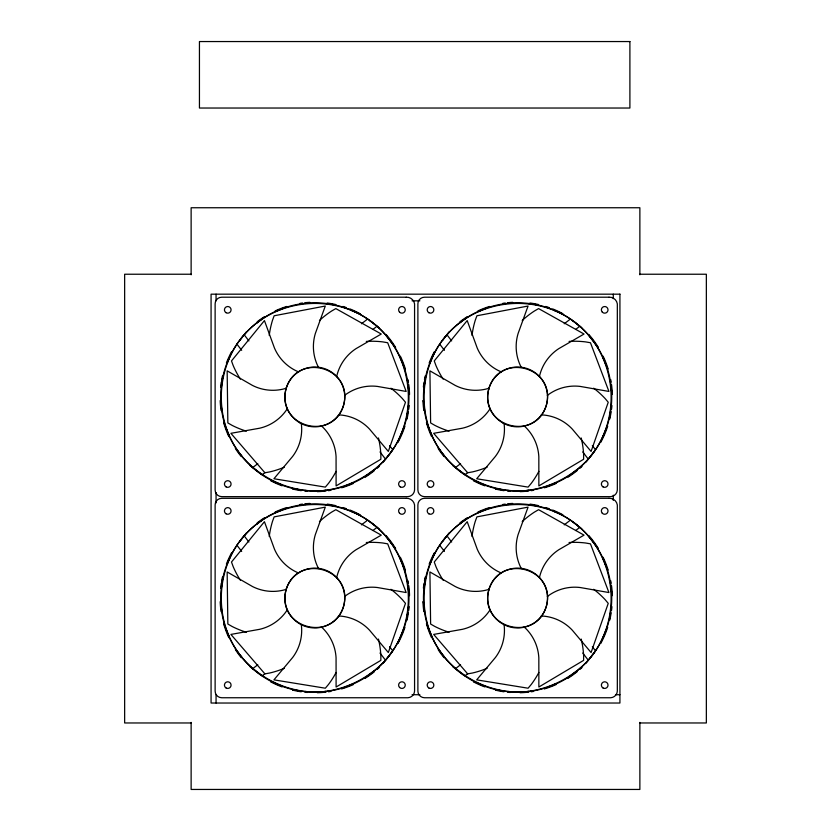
<?xml version="1.0" encoding="UTF-8"?>
<svg xmlns="http://www.w3.org/2000/svg" width="831" height="831" viewBox="0 0 831 831"><rect width="100%" height="100%" fill="white"/><g stroke="black" fill="none" stroke-linecap="round" stroke-linejoin="round"><path stroke-width="1.25" d="M221.41 387.049L222.864 376.007M221.41 588.151L222.864 577.109M406.66 419.053L407.626 411.74M407.948 409.278L408.437 405.57M424.174 387.049L425.628 376.007M406.66 620.155L407.626 612.842M407.948 610.38L408.437 606.672M424.174 588.151L425.628 577.109M609.424 419.053L610.39 411.74M610.712 409.278L611.201 405.57M609.424 620.155L610.39 612.842M610.712 610.38L611.201 606.672M336.69 376.672L337.054 374.895A44.978 44.978 0 0 1 356 348.656L381.273 334.031L335.828 308.592L331.527 311.085A89.821 89.821 0 0 0 319.447 320.517M336.69 577.774L337.054 575.997A44.978 44.978 0 0 1 356 549.758L381.273 535.133L335.828 509.694L331.527 512.187A89.821 89.821 0 0 0 319.447 521.619M539.454 376.672L539.818 374.895A44.978 44.978 0 0 1 558.764 348.656L584.037 334.031L538.592 308.592L534.291 311.085A89.821 89.821 0 0 0 522.211 320.517M539.454 577.774L539.818 575.997A44.978 44.978 0 0 1 558.764 549.758L584.037 535.133L538.592 509.694L534.291 512.187A89.821 89.821 0 0 0 522.211 521.619M227.143 363.209L231.87 351.804M227.143 564.311L231.87 552.906M429.907 363.209L434.634 351.804M397.81 442.061L404.437 426.054M429.907 564.311L434.634 552.906M397.81 643.163L404.437 627.156M600.574 442.061L607.201 426.054M600.574 643.163L607.201 627.156M287.474 408.353L286.435 410.036A44.978 44.978 0 0 1 259.646 428.214L230.904 433.315L264.912 472.766L269.795 471.894A89.821 89.821 0 0 0 284.379 467.167M287.474 609.455L286.435 611.138A44.978 44.978 0 0 1 259.646 629.316L230.904 634.417L264.912 673.868L269.795 672.996A89.821 89.821 0 0 0 284.379 668.269M490.238 408.353L489.199 410.036A44.978 44.978 0 0 1 462.41 428.214L433.668 433.315L467.676 472.766L472.559 471.894A89.821 89.821 0 0 0 487.143 467.167M490.238 609.455L489.199 611.138A44.978 44.978 0 0 1 462.41 629.316L433.668 634.417L467.676 673.868L472.559 672.996A89.821 89.821 0 0 0 487.143 668.269M236.482 449.104C255.314 476.381 287.734 492.43 320.839 490.872C345.582 488.576 368.569 477.285 385.511 459.117C419.053 421.088 415.136 359.709 377.025 326.261C339.006 292.72 277.616 296.636 244.169 334.748C214.824 368.206 213.39 421.587 241.79 456.011M236.482 650.206C255.314 677.483 287.734 693.532 320.839 691.974C345.582 689.678 368.569 678.387 385.511 660.219C419.053 622.19 415.136 560.811 377.025 527.363C339.006 493.822 277.616 497.738 244.169 535.85C214.824 569.308 213.39 622.689 241.79 657.113M439.246 449.104C458.078 476.381 490.498 492.43 523.603 490.872C548.346 488.576 571.333 477.285 588.275 459.117C621.817 421.088 617.9 359.709 579.789 326.261C541.77 292.72 480.38 296.636 446.933 334.748C417.588 368.206 416.154 421.587 444.554 456.011M439.246 650.206C458.078 677.483 490.498 693.532 523.603 691.974C548.346 689.678 571.333 678.387 588.275 660.219C621.817 622.19 617.9 560.811 579.789 527.363C541.77 493.822 480.38 497.738 446.933 535.85C417.588 569.308 416.154 622.689 444.554 657.113M239.837 340.388L246.381 331.86M239.837 541.49L246.381 532.962M442.601 340.388L449.145 331.86M383.299 461.994L392.003 450.651M442.601 541.49L449.145 532.962M383.299 663.096L392.003 651.753M586.063 461.994L594.767 450.651M586.063 663.096L594.767 651.753M344.564 395.483L346.018 394.33A44.978 44.978 0 0 1 377.399 386.415L406.162 391.443L387.693 342.746L382.811 341.894A89.821 89.821 0 0 0 366.305 341.416M547.328 395.483L548.782 394.33A44.978 44.978 0 0 1 580.163 386.415L608.926 391.443L590.457 342.746L585.575 341.894A89.821 89.821 0 0 0 569.069 341.416M344.564 596.585L346.018 595.432A44.978 44.978 0 0 1 377.399 587.517L406.162 592.545L387.693 543.848L382.811 542.996A89.821 89.821 0 0 0 366.305 542.518M547.328 596.585L548.782 595.432A44.978 44.978 0 0 1 580.163 587.517L608.926 592.545L590.457 543.848L585.575 542.996A89.821 89.821 0 0 0 569.069 542.518M256.748 323.124L264.59 317.099M361.464 323.768L367.624 319.042M372.922 329.408L377.025 326.261M252.655 467.604A94.132 94.132 0 0 0 407.138 415.448A94.132 94.132 0 0 0 284.732 307.74A94.132 94.132 0 0 0 252.655 467.604L257.797 463.656M262.056 474.813L265.141 472.455M459.512 323.124L467.354 317.099M256.748 524.226L264.59 518.201M564.228 323.768L570.388 319.042M365.089 476.765L373.929 469.982M376.89 467.708L378.863 466.191M575.686 329.408L579.789 326.261M361.464 524.87L367.624 520.144M372.922 530.51L377.025 527.363M455.419 467.604A94.132 94.132 0 0 0 609.902 415.448A94.132 94.132 0 0 0 487.496 307.74A94.132 94.132 0 0 0 455.419 467.604L460.561 463.656M464.82 474.813L467.905 472.455M252.655 668.706A94.132 94.132 0 0 0 407.138 616.55A94.132 94.132 0 0 0 284.732 508.842A94.132 94.132 0 0 0 252.655 668.706L257.797 664.758M459.512 524.226L467.354 518.201M262.056 675.915L265.141 673.557M567.853 476.765L576.693 469.982M579.654 467.708L581.627 466.191M564.228 524.87L570.388 520.144M365.089 677.867L373.929 671.084M376.89 668.81L378.863 667.293M575.686 530.51L579.789 527.363M455.419 668.706A94.132 94.132 0 0 0 609.902 616.55A94.132 94.132 0 0 0 487.496 508.842A94.132 94.132 0 0 0 455.419 668.706L460.561 664.758M464.82 675.915L467.905 673.557M567.853 677.867L576.693 671.084M579.654 668.81L581.627 667.293M275.528 311.552L284.732 307.74M478.292 311.552L487.496 307.74M275.528 512.654L284.732 508.842M341.593 487.506L353.009 482.78M478.292 512.654L487.496 508.842M544.357 487.506L555.773 482.78M341.593 688.608L353.009 683.882M544.357 688.608L555.773 683.882M286.383 388.139L284.659 388.711A44.978 44.978 0 0 1 252.458 385.418L227.154 370.844L227.85 422.927L232.15 425.399A89.821 89.821 0 0 0 246.36 431.154M489.147 388.139L487.423 388.711A44.978 44.978 0 0 1 455.222 385.418L429.918 370.844L430.614 422.927L434.914 425.399A89.821 89.821 0 0 0 449.124 431.154M286.383 589.241L284.659 589.813A44.978 44.978 0 0 1 252.458 586.52L227.154 571.946L227.85 624.029L232.15 626.501A89.821 89.821 0 0 0 246.36 632.256M489.147 589.241L487.423 589.813A44.978 44.978 0 0 1 455.222 586.52L429.918 571.946L430.614 624.029L434.914 626.501A89.821 89.821 0 0 0 449.124 632.256M300.199 304.125L302.671 303.803M305.133 303.471L308.841 302.983M502.963 304.125L505.435 303.803M507.897 303.471L511.605 302.983M318.439 491.194L325.783 490.228M328.245 489.895L330.717 489.573M300.199 505.227L302.671 504.905M305.133 504.573L308.841 504.085M521.203 491.194L528.547 490.228M531.009 489.895L533.481 489.573M502.963 505.227L505.435 504.905M507.897 504.573L511.605 504.085M318.439 692.296L325.783 691.33M328.245 690.997L330.717 690.675M521.203 692.296L528.547 691.33M531.009 690.997L533.481 690.675M191.13 274.23L124.65 274.23L124.65 722.97L191.13 722.97M639.87 274.23L706.35 274.23L706.35 722.97L639.87 722.97M619.926 294.174L211.074 294.174L211.074 703.026L619.926 703.026L619.926 294.101M412.072 300.822L419.863 300.822M412.072 694.716L419.863 694.716M615.491 694.716L619.926 694.716M541.189 414.918L543.162 414.981A44.978 44.978 0 0 1 572.289 429.087L591.09 451.43L608.24 402.256L605.051 398.454A89.821 89.821 0 0 0 593.656 388.191M338.425 414.918L340.398 414.981A44.978 44.978 0 0 1 369.525 429.087L388.326 451.43L405.476 402.256L402.287 398.454A89.821 89.821 0 0 0 390.892 388.191M541.189 616.02L543.162 616.083A44.978 44.978 0 0 1 572.289 630.189L591.09 652.532L608.24 603.358L605.051 599.556A89.821 89.821 0 0 0 593.656 589.293M338.425 616.02L340.398 616.083A44.978 44.978 0 0 1 369.525 630.189L388.326 652.532L405.476 603.358L402.287 599.556A89.821 89.821 0 0 0 390.892 589.293M528.713 303.658L538.519 304.946M325.949 303.658L335.755 304.946M495.484 488.753L504.022 489.875M507.731 490.363L510.203 490.685M528.713 504.76L538.519 506.048M292.72 488.753L301.258 489.875M304.967 490.363L307.439 490.685M325.949 504.76L335.755 506.048M495.484 689.855L504.022 690.977M507.731 691.465L510.203 691.787M292.72 689.855L301.258 690.977M304.967 691.465L307.439 691.787M501.488 371.914L499.763 371.228A44.978 44.978 0 0 1 477.212 348.012L467.199 320.579L434.26 360.924L435.963 365.588A89.821 89.821 0 0 0 443.152 379.133M298.724 371.914L296.999 371.228A44.978 44.978 0 0 1 274.448 348.012L264.435 320.579L231.496 360.924L233.199 365.588A89.821 89.821 0 0 0 240.388 379.133M501.488 573.016L499.763 572.33A44.978 44.978 0 0 1 477.212 549.114L467.199 521.681L434.26 562.026L435.963 566.69A89.821 89.821 0 0 0 443.152 580.235M298.724 573.016L296.999 572.33A44.978 44.978 0 0 1 274.448 549.114L264.435 521.681L231.496 562.026L233.199 566.69A89.821 89.821 0 0 0 240.388 580.235M545.572 306.857L549.031 308.28M553.633 310.192L562.732 313.962M342.808 306.857L346.267 308.28M350.869 310.192L359.968 313.962M545.572 507.959L549.031 509.382M553.633 511.294L562.732 515.064M473.597 480.36L485.034 485.096M342.808 507.959L346.267 509.382M350.869 511.294L359.968 515.064M270.833 480.36L282.27 485.096M473.597 681.462L485.034 686.198M270.833 681.462L282.27 686.198M572.268 320.486L581.71 327.736M369.504 320.486L378.946 327.736M572.268 521.588L581.71 528.838M452.542 465.391L463.885 474.096M369.504 521.588L378.946 528.838M249.778 465.391L261.121 474.096M452.542 666.493L463.885 675.198M249.778 666.493L261.121 675.198M524.226 425.971L525.576 427.186A44.978 44.978 0 0 1 538.831 456.718L538.862 485.917L583.611 459.273L583.611 454.308A89.821 89.821 0 0 0 581.212 437.968M321.462 425.971L322.812 427.186A44.978 44.978 0 0 1 336.067 456.718L336.098 485.917L380.847 459.273L380.847 454.308A89.821 89.821 0 0 0 378.448 437.968M524.226 627.073L525.576 628.288A44.978 44.978 0 0 1 538.831 657.82L538.862 687.019L583.611 660.375L583.611 655.41A89.821 89.821 0 0 0 581.212 639.07M321.462 627.073L322.812 628.288A44.978 44.978 0 0 1 336.067 657.82L336.098 687.019L380.847 660.375L380.847 655.41A89.821 89.821 0 0 0 378.448 639.07M588.379 334.883L595.962 344.761M596.7 345.717L598.175 347.638M592.337 445.603L595.495 449.716M582.76 451.929L588.275 459.117M446.933 334.748L451.659 340.907M588.379 535.985L595.962 545.863M596.7 546.819L598.175 548.74M439.713 344.148L444.44 350.308M385.615 334.883L393.198 344.761M393.936 345.717L395.411 347.638M592.337 646.705L595.495 650.818M582.76 653.031L588.275 660.219M389.573 445.603L392.731 449.716M446.933 535.85L451.659 542.009M379.996 451.929L385.511 459.117M439.713 545.25L444.44 551.41M244.169 334.748L248.895 340.907M385.615 535.985L393.198 545.863M393.936 546.819L395.411 548.74M236.949 344.148L241.676 350.308M389.573 646.705L392.731 650.818M379.996 653.031L385.511 660.219M244.169 535.85L248.895 542.009M236.949 545.25L241.676 551.41M521.401 367.51L520.466 365.775A44.978 44.978 0 0 1 518.108 333.491L528.059 306.037L476.901 315.77L475.207 320.444A89.821 89.821 0 0 0 472.008 335.433M521.401 568.612L520.466 566.877A44.978 44.978 0 0 1 518.108 534.593L528.059 507.139L476.901 516.872L475.207 521.546A89.821 89.821 0 0 0 472.008 536.535M318.637 367.51L317.702 365.775A44.978 44.978 0 0 1 315.344 333.491L325.295 306.037L274.137 315.77L272.443 320.444A89.821 89.821 0 0 0 269.244 335.433M318.637 568.612L317.702 566.877A44.978 44.978 0 0 1 315.344 534.593L325.295 507.139L274.137 516.872L272.443 521.546A89.821 89.821 0 0 0 269.244 536.535M602.506 356.468L607.721 369.057M602.506 557.57L607.721 570.159M399.742 356.468L404.957 369.057M426.563 422.564L432.224 436.244M399.742 557.57L404.957 570.159M426.563 623.666L432.224 637.346M223.799 422.564L229.46 436.244M223.799 623.666L229.46 637.346M504.002 423.395L504.261 425.233A44.978 44.978 0 0 1 495.432 456.375L476.693 478.76L528.101 487.111L531.289 483.31A89.821 89.821 0 0 0 538.872 471.354M504.002 624.497L504.261 626.335A44.978 44.978 0 0 1 495.432 657.477L476.693 679.862L528.101 688.213L531.289 684.412A89.821 89.821 0 0 0 538.872 672.456M301.238 423.395L301.497 425.233A44.978 44.978 0 0 1 292.668 456.375L273.929 478.76L325.337 487.111L328.525 483.31A89.821 89.821 0 0 0 336.108 471.354M301.238 624.497L301.497 626.335A44.978 44.978 0 0 1 292.668 657.477L273.929 679.862L325.337 688.213L328.525 684.412A89.821 89.821 0 0 0 336.108 672.456M610.089 379.819L610.411 382.291M610.733 384.753L612.021 394.528M610.089 580.921L610.411 583.393M610.733 585.855L612.021 595.63M423.343 400.532L424.641 410.337M407.325 379.819L407.647 382.291M407.969 384.753L409.257 394.528M423.343 601.634L424.641 611.439M407.325 580.921L407.647 583.393M407.969 585.855L409.257 595.63M220.579 400.532L221.877 410.337M220.579 601.634L221.877 611.439M639.87 274.801L639.87 207.75L191.13 207.75L191.13 274.801M639.87 722.399L639.87 789.45L191.13 789.45L191.13 722.399M613.278 294.174L613.278 298.609M613.278 495.183L613.278 500.355M216.06 294.174L216.06 300.822M216.06 492.586L216.06 502.952M216.06 694.716L216.06 703.026M611.948 606.682A94.734 94.734 0 0 1 611.533 610.401M611.169 612.863A94.734 94.734 0 0 1 609.715 620.165M607.71 627.28A94.734 94.734 0 0 1 600.844 643.256M581.929 667.584A94.734 94.734 0 0 1 580.09 669.235M577.233 671.645A94.734 94.734 0 0 1 568.134 678.169M556.147 684.567A94.734 94.734 0 0 1 544.492 688.868M533.668 691.392A94.734 94.734 0 0 1 531.206 691.787M528.734 692.109A94.734 94.734 0 0 1 520.061 692.732M510.192 692.472A94.734 94.734 0 0 1 507.72 692.244M504.002 691.787A94.734 94.734 0 0 1 495.473 690.145M484.837 686.915A94.734 94.734 0 0 1 473.473 681.856M443.993 657.664A94.734 94.734 0 0 1 438.145 649.603M431.58 637.709A94.734 94.734 0 0 1 426.428 623.738M423.852 611.637A94.734 94.734 0 0 1 422.948 601.727M423.384 588.14A94.734 94.734 0 0 1 424.039 583.196M424.464 580.744A94.734 94.734 0 0 1 425.212 577.098M429.16 564.093A94.734 94.734 0 0 1 434.364 552.812M459.938 522.876A94.734 94.734 0 0 1 467.074 517.9M477.929 512.01A94.734 94.734 0 0 1 489.532 507.554M502.776 504.469A94.734 94.734 0 0 1 505.238 504.105M507.72 503.815A94.734 94.734 0 0 1 512.675 503.43M529.97 504.105A94.734 94.734 0 0 1 538.54 505.643M545.676 507.554A94.734 94.734 0 0 1 549.208 508.728M552.698 510.037A94.734 94.734 0 0 1 562.826 514.784M588.815 535.548A94.734 94.734 0 0 1 598.393 548.553M603.098 557.227A94.734 94.734 0 0 1 608.084 569.962M610.743 580.744A94.734 94.734 0 0 1 611.169 583.196M611.533 585.668A94.734 94.734 0 0 1 612.312 595.567M409.184 606.682A94.734 94.734 0 0 1 408.769 610.401M408.405 612.863A94.734 94.734 0 0 1 406.951 620.165M404.946 627.28A94.734 94.734 0 0 1 398.08 643.256M379.165 667.584A94.734 94.734 0 0 1 377.326 669.235M374.469 671.645A94.734 94.734 0 0 1 365.37 678.169M353.383 684.567A94.734 94.734 0 0 1 341.728 688.868M330.904 691.392A94.734 94.734 0 0 1 328.442 691.787M325.97 692.109A94.734 94.734 0 0 1 317.297 692.732M307.428 692.472A94.734 94.734 0 0 1 304.956 692.244M301.238 691.787A94.734 94.734 0 0 1 292.709 690.145M282.073 686.915A94.734 94.734 0 0 1 270.709 681.856M241.229 657.664A94.734 94.734 0 0 1 235.381 649.603M228.816 637.709A94.734 94.734 0 0 1 223.664 623.738M221.088 611.637A94.734 94.734 0 0 1 220.184 601.727M220.62 588.14A94.734 94.734 0 0 1 221.275 583.196M221.7 580.744A94.734 94.734 0 0 1 222.448 577.098M226.396 564.093A94.734 94.734 0 0 1 231.6 552.812M257.174 522.876A94.734 94.734 0 0 1 264.31 517.9M275.165 512.01A94.734 94.734 0 0 1 286.768 507.554M300.012 504.469A94.734 94.734 0 0 1 302.474 504.105M304.956 503.815A94.734 94.734 0 0 1 309.911 503.43M327.206 504.105A94.734 94.734 0 0 1 335.776 505.643M342.912 507.554A94.734 94.734 0 0 1 346.444 508.728M349.934 510.037A94.734 94.734 0 0 1 360.062 514.784M386.051 535.548A94.734 94.734 0 0 1 395.629 548.553M400.334 557.227A94.734 94.734 0 0 1 405.32 569.962M407.979 580.744A94.734 94.734 0 0 1 408.405 583.196M408.769 585.668A94.734 94.734 0 0 1 409.548 595.567M611.948 405.58A94.734 94.734 0 0 1 611.533 409.299M611.169 411.76A94.734 94.734 0 0 1 609.715 419.063M607.71 426.178A94.734 94.734 0 0 1 600.844 442.154M581.929 466.482A94.734 94.734 0 0 1 580.09 468.133M577.233 470.543A94.734 94.734 0 0 1 568.134 477.067M556.147 483.465A94.734 94.734 0 0 1 544.492 487.766M533.668 490.29A94.734 94.734 0 0 1 531.206 490.685M528.734 491.007A94.734 94.734 0 0 1 520.061 491.63M510.192 491.37A94.734 94.734 0 0 1 507.72 491.142M504.002 490.685A94.734 94.734 0 0 1 495.473 489.044M484.837 485.813A94.734 94.734 0 0 1 473.473 480.754M443.993 456.562A94.734 94.734 0 0 1 438.145 448.501M431.58 436.607A94.734 94.734 0 0 1 426.428 422.636M423.852 410.535A94.734 94.734 0 0 1 422.948 400.625M423.384 387.038A94.734 94.734 0 0 1 424.039 382.094M424.464 379.642A94.734 94.734 0 0 1 425.212 375.996M429.16 362.991A94.734 94.734 0 0 1 434.364 351.71M459.938 321.774A94.734 94.734 0 0 1 467.074 316.798M477.929 310.908A94.734 94.734 0 0 1 489.532 306.452M502.776 303.367A94.734 94.734 0 0 1 505.238 303.003M507.72 302.713A94.734 94.734 0 0 1 512.675 302.328M529.97 303.003A94.734 94.734 0 0 1 538.54 304.541M545.676 306.452A94.734 94.734 0 0 1 549.208 307.626M552.698 308.935A94.734 94.734 0 0 1 562.826 313.682M588.815 334.446A94.734 94.734 0 0 1 598.393 347.451M603.098 356.125A94.734 94.734 0 0 1 608.084 368.86M610.743 379.642A94.734 94.734 0 0 1 611.169 382.094M611.533 384.566A94.734 94.734 0 0 1 612.312 394.465M409.184 405.58A94.734 94.734 0 0 1 408.769 409.299M408.405 411.76A94.734 94.734 0 0 1 406.951 419.063M404.946 426.178A94.734 94.734 0 0 1 398.08 442.154M379.165 466.482A94.734 94.734 0 0 1 377.326 468.133M374.469 470.543A94.734 94.734 0 0 1 365.37 477.067M353.383 483.465A94.734 94.734 0 0 1 341.728 487.766M330.904 490.29A94.734 94.734 0 0 1 328.442 490.685M325.97 491.007A94.734 94.734 0 0 1 317.297 491.63M307.428 491.37A94.734 94.734 0 0 1 304.956 491.142M301.238 490.685A94.734 94.734 0 0 1 292.709 489.044M282.073 485.813A94.734 94.734 0 0 1 270.709 480.754M241.229 456.562A94.734 94.734 0 0 1 235.381 448.501M228.816 436.607A94.734 94.734 0 0 1 223.664 422.636M221.088 410.535A94.734 94.734 0 0 1 220.184 400.625M220.62 387.038A94.734 94.734 0 0 1 221.275 382.094M221.7 379.642A94.734 94.734 0 0 1 222.448 375.996M226.396 362.991A94.734 94.734 0 0 1 231.6 351.71M257.174 321.774A94.734 94.734 0 0 1 264.31 316.798M275.165 310.908A94.734 94.734 0 0 1 286.768 306.452M300.012 303.367A94.734 94.734 0 0 1 302.474 303.003M304.956 302.713A94.734 94.734 0 0 1 309.911 302.328M327.206 303.003A94.734 94.734 0 0 1 335.776 304.541M342.912 306.452A94.734 94.734 0 0 1 346.444 307.626M349.934 308.935A94.734 94.734 0 0 1 360.062 313.682M386.051 334.446A94.734 94.734 0 0 1 395.629 347.451M400.334 356.125A94.734 94.734 0 0 1 405.32 368.86M407.979 379.642A94.734 94.734 0 0 1 408.405 382.094M408.769 384.566A94.734 94.734 0 0 1 409.548 394.465M285.947 389.188C276.276 427.051 333.179 442.3 343.733 404.676C353.404 366.814 296.501 351.565 285.947 389.188M285.947 590.29C276.276 628.153 333.179 643.402 343.733 605.778C353.404 567.916 296.501 552.667 285.947 590.29M488.711 389.188C479.04 427.051 535.943 442.3 546.497 404.676C556.168 366.814 499.265 351.565 488.711 389.188M488.711 590.29C479.04 628.153 535.943 643.402 546.497 605.778C556.168 567.916 499.265 552.667 488.711 590.29M629.898 41.55L199.44 41.55L199.44 108.03L629.898 108.03L629.898 41.55M406.255 297.207L221.773 297.207A6.565 6.565 0 0 0 215.125 303.855L215.125 489.999A6.648 6.648 0 0 0 221.773 496.647L407.917 496.647A7.001 7.001 0 0 0 414.565 489.999L414.565 303.855A7.894 7.894 0 0 0 406.255 297.207M609.019 297.207L424.537 297.207A6.565 6.565 0 0 0 417.889 303.855L417.889 489.999A6.648 6.648 0 0 0 424.537 496.647L610.681 496.647A7.001 7.001 0 0 0 617.329 489.999L617.329 303.855A7.894 7.894 0 0 0 609.019 297.207M406.255 498.309L221.773 498.309A6.565 6.565 0 0 0 215.125 504.957L215.125 691.101A6.648 6.648 0 0 0 221.773 697.749L407.917 697.749A7.001 7.001 0 0 0 414.565 691.101L414.565 504.957A7.894 7.894 0 0 0 406.255 498.309M609.019 498.309L424.537 498.309A6.565 6.565 0 0 0 417.889 504.957L417.889 691.101A6.648 6.648 0 0 0 424.537 697.749L610.681 697.749A7.001 7.001 0 0 0 617.329 691.101L617.329 504.957A7.894 7.894 0 0 0 609.019 498.309M496.45 619.188A29.916 29.916 0 0 0 546.497 605.778A29.916 29.916 0 0 0 509.86 569.131A29.916 29.916 0 0 0 496.45 619.188M602.34 513.298A3.324 3.324 0 0 0 607.908 511.803A3.324 3.324 0 0 0 603.836 507.731A3.324 3.324 0 0 0 602.34 513.298M428.858 513.818A3.324 3.324 0 0 0 433.844 510.94A3.324 3.324 0 0 0 428.858 508.063A3.324 3.324 0 0 0 428.858 513.818M428.858 687.995A3.324 3.324 0 0 0 433.844 685.118A3.324 3.324 0 0 0 428.858 682.241A3.324 3.324 0 0 0 428.858 687.995M603.036 687.995A3.324 3.324 0 0 0 608.022 685.118A3.324 3.324 0 0 0 603.036 682.241A3.324 3.324 0 0 0 603.036 687.995M293.686 619.188A29.916 29.916 0 0 0 343.733 605.778A29.916 29.916 0 0 0 307.096 569.131A29.916 29.916 0 0 0 293.686 619.188M399.576 513.298A3.324 3.324 0 0 0 405.144 511.803A3.324 3.324 0 0 0 401.072 507.731A3.324 3.324 0 0 0 399.576 513.298M226.094 513.818A3.324 3.324 0 0 0 231.08 510.94A3.324 3.324 0 0 0 226.094 508.063A3.324 3.324 0 0 0 226.094 513.818M226.094 687.995A3.324 3.324 0 0 0 231.08 685.118A3.324 3.324 0 0 0 226.094 682.241A3.324 3.324 0 0 0 226.094 687.995M399.576 687.476A3.324 3.324 0 0 0 405.144 685.98A3.324 3.324 0 0 0 401.072 681.908A3.324 3.324 0 0 0 399.576 687.476M502.651 422.834A29.916 29.916 0 0 0 547.525 396.927A29.916 29.916 0 0 0 502.651 371.021A29.916 29.916 0 0 0 502.651 422.834M602.34 312.196A3.324 3.324 0 0 0 607.908 310.701A3.324 3.324 0 0 0 603.836 306.629A3.324 3.324 0 0 0 602.34 312.196M428.858 312.716A3.324 3.324 0 0 0 433.844 309.838A3.324 3.324 0 0 0 428.858 306.961A3.324 3.324 0 0 0 428.858 312.716M428.858 486.893A3.324 3.324 0 0 0 433.844 484.016A3.324 3.324 0 0 0 428.858 481.139A3.324 3.324 0 0 0 428.858 486.893M603.036 486.893A3.324 3.324 0 0 0 608.022 484.016A3.324 3.324 0 0 0 603.036 481.139A3.324 3.324 0 0 0 603.036 486.893M299.887 422.834A29.916 29.916 0 0 0 344.761 396.927A29.916 29.916 0 0 0 299.887 371.021A29.916 29.916 0 0 0 299.887 422.834M399.576 312.196A3.324 3.324 0 0 0 405.144 310.701A3.324 3.324 0 0 0 401.072 306.629A3.324 3.324 0 0 0 399.576 312.196M226.094 312.716A3.324 3.324 0 0 0 231.08 309.838A3.324 3.324 0 0 0 226.094 306.961A3.324 3.324 0 0 0 226.094 312.716M226.094 486.893A3.324 3.324 0 0 0 231.08 484.016A3.324 3.324 0 0 0 226.094 481.139A3.324 3.324 0 0 0 226.094 486.893M400.272 486.893A3.324 3.324 0 0 0 405.258 484.016A3.324 3.324 0 0 0 400.272 481.139A3.324 3.324 0 0 0 400.272 486.893"/></g></svg>
